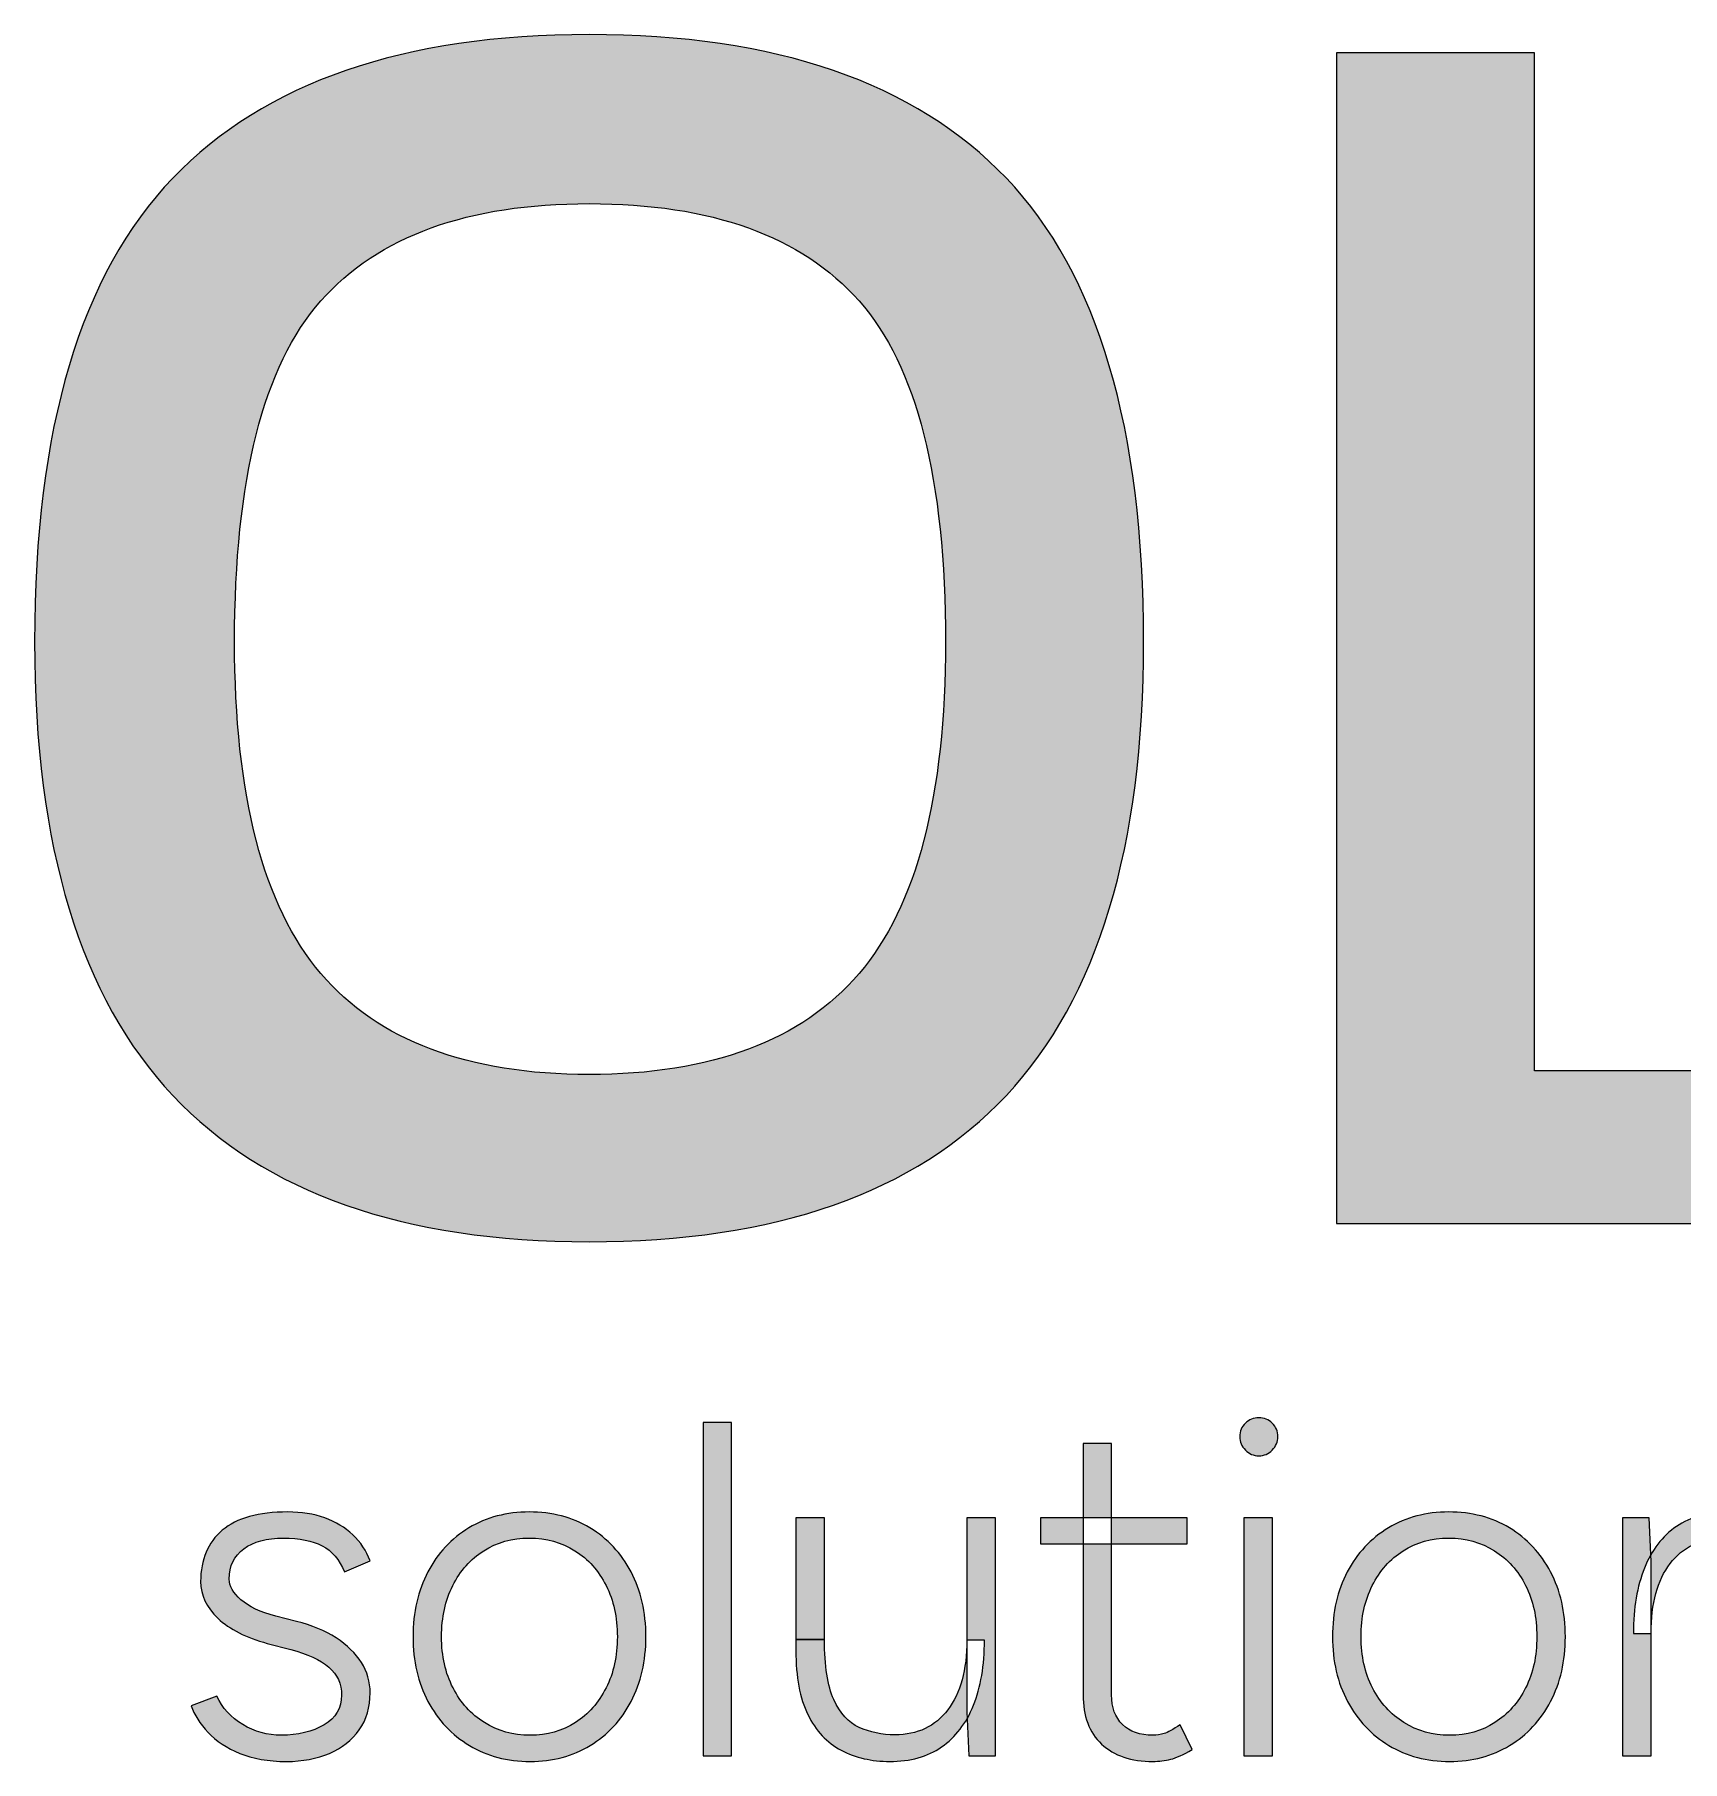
# Paper-space layout 'Layout1' of a CAD drawing. Header units: millimetres. Extents: x 0 to 1680, y -218 to 297.
# Drawn here: x 174.12 to 181.91, y 63.42 to 71.58 of the extents above; entities that cross this region are included whole.
import ezdxf
from ezdxf.enums import TextEntityAlignment as Align

# ---------------------------------------------------------------- set-up
doc = ezdxf.new("R2010")
doc.units = ezdxf.units.MM
doc.layers.add('Штамп$0$Слой 1', color=7, linetype='Continuous', lineweight=0)
doc.styles.get("Standard").update_dxf_attribs({"font": 'arial.ttf'})
doc.styles.add('Unecom', font='GOST2304A_0.ttf', dxfattribs={"height": 2.5})

# ---------------------------------------------------------------- blocks, each defined once
blk = doc.blocks.new('Штамп$0$Block_1')
at = {"layer": 'Штамп$0$Слой 1', "true_color": 0x383836, "transparency": 33554687}
h = blk.add_hatch(color=250, dxfattribs=at)
h.dxf.hatch_style = 2
edge = h.paths.add_edge_path()
edge.add_spline(control_points=[(2881.45, -561.2), (2895.58, -561.2), (2905.98, -557.31), (2912.63, -549.54), (2919.28, -541.77), (2922.61, -529), (2922.61, -511.22), (2922.61, -492.46), (2919.28, -479.33), (2912.63, -471.84), (2905.98, -464.35), (2895.58, -460.61), (2881.45, -460.61), (2867.44, -460.61), (2857.12, -464.35), (2850.47, -471.84), (2843.82, -479.33), (2840.5, -492.46), (2840.5, -511.22), (2840.5, -529), (2843.82, -541.77), (2850.47, -549.54), (2857.12, -557.31), (2867.44, -561.2), (2881.45, -561.2)], knot_values=[0, 0, 0, 0, 1, 1, 1, 2, 2, 2, 3, 3, 3, 4, 4, 4, 5, 5, 5, 6, 6, 6, 7, 7, 7, 8, 8, 8, 8], degree=3, periodic=0)
edge = h.paths.add_edge_path()
edge.add_spline(control_points=[(2881.45, -580.52), (2860.03, -580.52), (2843.99, -574.88), (2833.36, -563.61), (2822.71, -552.34), (2817.4, -534.88), (2817.4, -511.22), (2817.4, -486.58), (2822.71, -468.73), (2833.36, -457.67), (2843.99, -446.61), (2860.03, -441.08), (2881.45, -441.08), (2903, -441.08), (2919.07, -446.61), (2929.64, -457.67), (2940.21, -468.73), (2945.5, -486.58), (2945.5, -511.22), (2945.5, -534.88), (2940.21, -552.34), (2929.64, -563.61), (2919.07, -574.88), (2903, -580.52), (2881.45, -580.52)], knot_values=[0, 0, 0, 0, 1, 1, 1, 2, 2, 2, 3, 3, 3, 4, 4, 4, 5, 5, 5, 6, 6, 6, 7, 7, 7, 8, 8, 8, 8], degree=3, periodic=0)
h = blk.add_hatch(color=250, dxfattribs=at)
h.dxf.hatch_style = 2
edge = h.paths.add_edge_path()
edge.add_spline(control_points=[(2967.76, -578.42), (2967.76, -578.42), (2967.76, -443.18), (2967.76, -443.18), (2967.76, -443.18), (2990.65, -443.18), (2990.65, -443.18), (2990.65, -443.18), (2990.65, -560.78), (2990.65, -560.78), (2990.65, -560.78), (3059.95, -560.78), (3059.95, -560.78), (3059.95, -560.78), (3059.95, -578.42), (3059.95, -578.42), (3059.95, -578.42), (2967.76, -578.42), (2967.76, -578.42)], knot_values=[0, 0, 0, 0, 1, 1, 1, 2, 2, 2, 3, 3, 3, 4, 4, 4, 5, 5, 5, 6, 6, 6, 6], degree=3, periodic=0)
at = {"layer": 'Штамп$0$Слой 1'}
for points, knots in [([(2881.45, -580.52), (2860.03, -580.52), (2843.99, -574.88), (2833.36, -563.61), (2822.71, -552.34), (2817.4, -534.88), (2817.4, -511.22), (2817.4, -486.58), (2822.71, -468.73), (2833.36, -457.67), (2843.99, -446.61), (2860.03, -441.08), (2881.45, -441.08), (2903, -441.08), (2919.07, -446.61), (2929.64, -457.67), (2940.21, -468.73), (2945.5, -486.58), (2945.5, -511.22), (2945.5, -534.88), (2940.21, -552.34), (2929.64, -563.61), (2919.07, -574.88), (2903, -580.52), (2881.45, -580.52)], [0, 0, 0, 0, 1, 1, 1, 2, 2, 2, 3, 3, 3, 4, 4, 4, 5, 5, 5, 6, 6, 6, 7, 7, 7, 8, 8, 8, 8]), ([(2967.76, -578.42), (2967.76, -578.42), (2967.76, -443.18), (2967.76, -443.18), (2967.76, -443.18), (2990.65, -443.18), (2990.65, -443.18), (2990.65, -443.18), (2990.65, -560.78), (2990.65, -560.78), (2990.65, -560.78), (3059.95, -560.78), (3059.95, -560.78), (3059.95, -560.78), (3059.95, -578.42), (3059.95, -578.42), (3059.95, -578.42), (2967.76, -578.42), (2967.76, -578.42)], [0, 0, 0, 0, 1, 1, 1, 2, 2, 2, 3, 3, 3, 4, 4, 4, 5, 5, 5, 6, 6, 6, 6]), ([(2881.45, -561.2), (2895.58, -561.2), (2905.98, -557.31), (2912.63, -549.54), (2919.28, -541.77), (2922.61, -529), (2922.61, -511.22), (2922.61, -492.46), (2919.28, -479.33), (2912.63, -471.84), (2905.98, -464.35), (2895.58, -460.61), (2881.45, -460.61), (2867.44, -460.61), (2857.12, -464.35), (2850.47, -471.84), (2843.82, -479.33), (2840.5, -492.46), (2840.5, -511.22), (2840.5, -529), (2843.82, -541.77), (2850.47, -549.54), (2857.12, -557.31), (2867.44, -561.2), (2881.45, -561.2)], [0, 0, 0, 0, 1, 1, 1, 2, 2, 2, 3, 3, 3, 4, 4, 4, 5, 5, 5, 6, 6, 6, 7, 7, 7, 8, 8, 8, 8])]:
    blk.add_open_spline(points, degree=3, knots=knots, dxfattribs=at)
blk = doc.blocks.new('Штамп$0$Block_2')
at = {"layer": 'Штамп$0$Слой 1', "true_color": 0x383836, "transparency": 33554687}
h = blk.add_hatch(color=250, dxfattribs=at)
h.dxf.hatch_style = 2
edge = h.paths.add_edge_path()
edge.add_spline(control_points=[(2894.61, -639.89), (2894.61, -639.89), (2894.61, -601.39), (2894.61, -601.39), (2894.61, -601.39), (2897.91, -601.39), (2897.91, -601.39), (2897.91, -601.39), (2897.91, -639.89), (2897.91, -639.89), (2897.91, -639.89), (2894.61, -639.89), (2894.61, -639.89)], knot_values=[0, 0, 0, 0, 1, 1, 1, 2, 2, 2, 3, 3, 3, 4, 4, 4, 4], degree=3, periodic=0)
h = blk.add_hatch(color=250, dxfattribs=at)
h.dxf.hatch_style = 2
edge = h.paths.add_edge_path()
edge.add_spline(control_points=[(2957.08, -639.89), (2957.08, -639.89), (2957.08, -612.39), (2957.08, -612.39), (2957.08, -612.39), (2960.38, -612.39), (2960.38, -612.39), (2960.38, -612.39), (2960.38, -639.89), (2960.38, -639.89), (2960.38, -639.89), (2957.08, -639.89), (2957.08, -639.89)], knot_values=[0, 0, 0, 0, 1, 1, 1, 2, 2, 2, 3, 3, 3, 4, 4, 4, 4], degree=3, periodic=0)
edge = h.paths.add_edge_path()
edge.add_spline(control_points=[(2958.79, -605.24), (2958.2, -605.24), (2957.69, -605.02), (2957.25, -604.58), (2956.81, -604.14), (2956.59, -603.62), (2956.59, -603.04), (2956.59, -602.41), (2956.81, -601.89), (2957.25, -601.47), (2957.69, -601.05), (2958.2, -600.84), (2958.79, -600.84), (2959.41, -600.84), (2959.94, -601.05), (2960.36, -601.47), (2960.78, -601.89), (2960.99, -602.41), (2960.99, -603.04), (2960.99, -603.62), (2960.78, -604.14), (2960.36, -604.58), (2959.94, -605.02), (2959.41, -605.24), (2958.79, -605.24)], knot_values=[0, 0, 0, 0, 1, 1, 1, 2, 2, 2, 3, 3, 3, 4, 4, 4, 5, 5, 5, 6, 6, 6, 7, 7, 7, 8, 8, 8, 8], degree=3, periodic=0)
h = blk.add_hatch(color=250, dxfattribs=at)
h.dxf.hatch_style = 2
edge = h.paths.add_edge_path()
edge.add_spline(control_points=[(2946.58, -640.55), (2944.05, -640.55), (2942.07, -639.88), (2940.64, -638.54), (2939.21, -637.2), (2938.5, -635.3), (2938.5, -632.85), (2938.5, -632.85), (2938.5, -603.81), (2938.5, -603.81), (2938.5, -603.81), (2941.79, -603.81), (2941.79, -603.81), (2941.79, -603.81), (2941.79, -632.85), (2941.79, -632.85), (2941.79, -634.31), (2942.22, -635.46), (2943.06, -636.28), (2943.9, -637.11), (2945.08, -637.52), (2946.58, -637.52), (2947.02, -637.52), (2947.45, -637.46), (2947.87, -637.33), (2948.29, -637.2), (2948.91, -636.86), (2949.71, -636.31), (2949.71, -636.31), (2951.09, -639.17), (2951.09, -639.17), (2950.1, -639.76), (2949.27, -640.13), (2948.62, -640.3), (2947.96, -640.46), (2947.28, -640.55), (2946.58, -640.55)], knot_values=[0, 0, 0, 0, 1, 1, 1, 2, 2, 2, 3, 3, 3, 4, 4, 4, 5, 5, 5, 6, 6, 6, 7, 7, 7, 8, 8, 8, 9, 9, 9, 10, 10, 10, 11, 11, 11, 12, 12, 12, 12], degree=3, periodic=0)
edge = h.paths.add_edge_path()
edge.add_spline(control_points=[(2933.6, -615.41), (2933.6, -615.41), (2933.6, -612.39), (2933.6, -612.39), (2933.6, -612.39), (2950.54, -612.39), (2950.54, -612.39), (2950.54, -612.39), (2950.54, -615.41), (2950.54, -615.41), (2950.54, -615.41), (2933.6, -615.41), (2933.6, -615.41)], knot_values=[0, 0, 0, 0, 1, 1, 1, 2, 2, 2, 3, 3, 3, 4, 4, 4, 4], degree=3, periodic=0)
h = blk.add_hatch(color=250, dxfattribs=at)
h.dxf.hatch_style = 2
edge = h.paths.add_edge_path()
edge.add_spline(control_points=[(2846.48, -640.55), (2844.39, -640.55), (2842.6, -640.23), (2841.09, -639.61), (2839.59, -638.99), (2838.37, -638.18), (2837.44, -637.19), (2836.5, -636.2), (2835.85, -635.18), (2835.48, -634.11), (2835.48, -634.11), (2838.45, -633.01), (2838.45, -633.01), (2839.08, -634.37), (2840.07, -635.46), (2841.45, -636.28), (2842.82, -637.11), (2844.3, -637.52), (2845.88, -637.52), (2847.82, -637.52), (2849.47, -637.12), (2850.83, -636.31), (2852.18, -635.51), (2852.86, -634.37), (2852.86, -632.9), (2852.86, -631.58), (2852.37, -630.5), (2851.38, -629.66), (2850.39, -628.81), (2848.92, -628.14), (2846.98, -627.62), (2846.98, -627.62), (2844.28, -626.91), (2844.28, -626.91), (2841.83, -626.25), (2839.93, -625.28), (2838.59, -624.02), (2837.25, -622.75), (2836.58, -621.33), (2836.58, -619.76), (2836.58, -617.23), (2837.42, -615.26), (2839.08, -613.84), (2840.75, -612.43), (2843.27, -611.73), (2846.65, -611.73), (2848.22, -611.73), (2849.65, -611.96), (2850.91, -612.41), (2852.17, -612.87), (2853.26, -613.52), (2854.15, -614.37), (2855.05, -615.21), (2855.72, -616.22), (2856.16, -617.39), (2856.16, -617.39), (2853.19, -618.66), (2853.19, -618.66), (2852.61, -617.23), (2851.74, -616.22), (2850.61, -615.63), (2849.47, -615.05), (2847.99, -614.75), (2846.15, -614.75), (2844.21, -614.75), (2842.68, -615.16), (2841.56, -615.99), (2840.44, -616.81), (2839.88, -617.98), (2839.88, -619.48), (2839.88, -620.29), (2840.33, -621.09), (2841.23, -621.87), (2842.13, -622.66), (2843.48, -623.3), (2845.27, -623.77), (2845.27, -623.77), (2847.64, -624.38), (2847.64, -624.38), (2849.43, -624.82), (2850.96, -625.45), (2852.23, -626.27), (2853.49, -627.1), (2854.47, -628.04), (2855.15, -629.11), (2855.82, -630.17), (2856.16, -631.34), (2856.16, -632.63), (2856.16, -634.28), (2855.74, -635.7), (2854.9, -636.89), (2854.05, -638.08), (2852.91, -638.99), (2851.46, -639.61), (2850.01, -640.23), (2848.35, -640.55), (2846.48, -640.55)], knot_values=[0, 0, 0, 0, 1, 1, 1, 2, 2, 2, 3, 3, 3, 4, 4, 4, 5, 5, 5, 6, 6, 6, 7, 7, 7, 8, 8, 8, 9, 9, 9, 10, 10, 10, 11, 11, 11, 12, 12, 12, 13, 13, 13, 14, 14, 14, 15, 15, 15, 16, 16, 16, 17, 17, 17, 18, 18, 18, 19, 19, 19, 20, 20, 20, 21, 21, 21, 22, 22, 22, 23, 23, 23, 24, 24, 24, 25, 25, 25, 26, 26, 26, 27, 27, 27, 28, 28, 28, 29, 29, 29, 30, 30, 30, 31, 31, 31, 32, 32, 32, 32], degree=3, periodic=0)
h = blk.add_hatch(color=250, dxfattribs=at)
h.dxf.hatch_style = 2
edge = h.paths.add_edge_path()
edge.add_spline(control_points=[(2874.64, -637.52), (2876.62, -637.52), (2878.36, -637.04), (2879.87, -636.06), (2881.37, -635.09), (2882.55, -633.75), (2883.41, -632.05), (2884.28, -630.34), (2884.71, -628.37), (2884.71, -626.14), (2884.71, -623.9), (2884.28, -621.93), (2883.41, -620.23), (2882.55, -618.52), (2881.35, -617.18), (2879.81, -616.21), (2878.27, -615.24), (2876.51, -614.75), (2874.53, -614.75), (2872.55, -614.75), (2870.8, -615.24), (2869.28, -616.21), (2867.76, -617.18), (2866.57, -618.52), (2865.7, -620.23), (2864.84, -621.93), (2864.41, -623.9), (2864.41, -626.14), (2864.41, -628.37), (2864.85, -630.34), (2865.73, -632.05), (2866.61, -633.75), (2867.82, -635.09), (2869.36, -636.06), (2870.9, -637.04), (2872.66, -637.52), (2874.64, -637.52)], knot_values=[0, 0, 0, 0, 1, 1, 1, 2, 2, 2, 3, 3, 3, 4, 4, 4, 5, 5, 5, 6, 6, 6, 7, 7, 7, 8, 8, 8, 9, 9, 9, 10, 10, 10, 11, 11, 11, 12, 12, 12, 12], degree=3, periodic=0)
edge = h.paths.add_edge_path()
edge.add_spline(control_points=[(2874.64, -640.55), (2872, -640.55), (2869.66, -639.93), (2867.63, -638.7), (2865.59, -637.48), (2864, -635.78), (2862.84, -633.62), (2861.69, -631.45), (2861.11, -628.96), (2861.11, -626.14), (2861.11, -623.31), (2861.68, -620.82), (2862.82, -618.66), (2863.95, -616.49), (2865.54, -614.8), (2867.57, -613.57), (2869.61, -612.34), (2871.93, -611.73), (2874.53, -611.73), (2877.17, -611.73), (2879.51, -612.34), (2881.54, -613.57), (2883.58, -614.8), (2885.16, -616.49), (2886.3, -618.66), (2887.44, -620.82), (2888.01, -623.31), (2888.01, -626.14), (2888.01, -628.96), (2887.44, -631.45), (2886.3, -633.62), (2885.16, -635.78), (2883.59, -637.48), (2881.57, -638.7), (2879.55, -639.93), (2877.24, -640.55), (2874.64, -640.55)], knot_values=[0, 0, 0, 0, 1, 1, 1, 2, 2, 2, 3, 3, 3, 4, 4, 4, 5, 5, 5, 6, 6, 6, 7, 7, 7, 8, 8, 8, 9, 9, 9, 10, 10, 10, 11, 11, 11, 12, 12, 12, 12], degree=3, periodic=0)
h = blk.add_hatch(color=250, dxfattribs=at)
h.dxf.hatch_style = 2
edge = h.paths.add_edge_path()
edge.add_spline(control_points=[(2980.84, -637.52), (2982.82, -637.52), (2984.56, -637.04), (2986.07, -636.06), (2987.57, -635.09), (2988.75, -633.75), (2989.62, -632.05), (2990.48, -630.34), (2990.91, -628.37), (2990.91, -626.14), (2990.91, -623.9), (2990.48, -621.93), (2989.62, -620.23), (2988.75, -618.52), (2987.55, -617.18), (2986.01, -616.21), (2984.47, -615.24), (2982.71, -614.75), (2980.73, -614.75), (2978.75, -614.75), (2977, -615.24), (2975.48, -616.21), (2973.96, -617.18), (2972.77, -618.52), (2971.91, -620.23), (2971.04, -621.93), (2970.61, -623.9), (2970.61, -626.14), (2970.61, -628.37), (2971.05, -630.34), (2971.93, -632.05), (2972.81, -633.75), (2974.02, -635.09), (2975.56, -636.06), (2977.1, -637.04), (2978.86, -637.52), (2980.84, -637.52)], knot_values=[0, 0, 0, 0, 1, 1, 1, 2, 2, 2, 3, 3, 3, 4, 4, 4, 5, 5, 5, 6, 6, 6, 7, 7, 7, 8, 8, 8, 9, 9, 9, 10, 10, 10, 11, 11, 11, 12, 12, 12, 12], degree=3, periodic=0)
edge = h.paths.add_edge_path()
edge.add_spline(control_points=[(2980.84, -640.55), (2978.2, -640.55), (2975.87, -639.93), (2973.83, -638.7), (2971.8, -637.48), (2970.2, -635.78), (2969.05, -633.62), (2967.89, -631.45), (2967.31, -628.96), (2967.31, -626.14), (2967.31, -623.31), (2967.88, -620.82), (2969.02, -618.66), (2970.15, -616.49), (2971.74, -614.8), (2973.78, -613.57), (2975.81, -612.34), (2978.13, -611.73), (2980.73, -611.73), (2983.37, -611.73), (2985.71, -612.34), (2987.75, -613.57), (2989.78, -614.8), (2991.37, -616.49), (2992.5, -618.66), (2993.64, -620.82), (2994.21, -623.31), (2994.21, -626.14), (2994.21, -628.96), (2993.64, -631.45), (2992.5, -633.62), (2991.37, -635.78), (2989.79, -637.48), (2987.77, -638.7), (2985.76, -639.93), (2983.45, -640.55), (2980.84, -640.55)], knot_values=[0, 0, 0, 0, 1, 1, 1, 2, 2, 2, 3, 3, 3, 4, 4, 4, 5, 5, 5, 6, 6, 6, 7, 7, 7, 8, 8, 8, 9, 9, 9, 10, 10, 10, 11, 11, 11, 12, 12, 12, 12], degree=3, periodic=0)
h = blk.add_hatch(color=250, dxfattribs=at)
h.dxf.hatch_style = 2
edge = h.paths.add_edge_path()
edge.add_spline(control_points=[(3020.55, -639.89), (3020.55, -639.89), (3020.55, -625.81), (3020.55, -625.81), (3020.55, -625.81), (3023.85, -625.81), (3023.85, -625.81), (3023.85, -625.81), (3023.85, -639.89), (3023.85, -639.89), (3023.85, -639.89), (3020.55, -639.89), (3020.55, -639.89)], knot_values=[0, 0, 0, 0, 1, 1, 1, 2, 2, 2, 3, 3, 3, 4, 4, 4, 4], degree=3, periodic=0)
edge = h.paths.add_edge_path()
edge.add_spline(control_points=[(3020.55, -625.81), (3020.55, -622.76), (3020.2, -620.45), (3019.48, -618.88), (3018.77, -617.3), (3017.79, -616.23), (3016.57, -615.66), (3015.34, -615.09), (3013.95, -614.81), (3012.41, -614.81), (3009.81, -614.81), (3007.77, -615.77), (3006.31, -617.69), (3004.84, -619.62), (3004.11, -622.31), (3004.11, -625.75), (3004.11, -625.75), (3002.07, -625.75), (3002.07, -625.75), (3002.07, -622.82), (3002.49, -620.31), (3003.34, -618.22), (3004.18, -616.13), (3005.42, -614.52), (3007.05, -613.4), (3008.68, -612.29), (3010.67, -611.73), (3013.02, -611.73), (3015.14, -611.73), (3017.02, -612.16), (3018.66, -613.02), (3020.29, -613.88), (3021.57, -615.25), (3022.51, -617.12), (3023.44, -618.99), (3023.89, -621.46), (3023.85, -624.54), (3023.85, -624.54), (3023.85, -625.81), (3023.85, -625.81), (3023.85, -625.81), (3020.55, -625.81), (3020.55, -625.81)], knot_values=[0, 0, 0, 0, 1, 1, 1, 2, 2, 2, 3, 3, 3, 4, 4, 4, 5, 5, 5, 6, 6, 6, 7, 7, 7, 8, 8, 8, 9, 9, 9, 10, 10, 10, 11, 11, 11, 12, 12, 12, 13, 13, 13, 14, 14, 14, 14], degree=3, periodic=0)
edge = h.paths.add_edge_path()
edge.add_spline(control_points=[(3000.81, -639.89), (3000.81, -639.89), (3000.81, -612.39), (3000.81, -612.39), (3000.81, -612.39), (3003.89, -612.39), (3003.89, -612.39), (3003.89, -612.39), (3004.11, -617.45), (3004.11, -617.45), (3004.11, -617.45), (3004.11, -639.89), (3004.11, -639.89), (3004.11, -639.89), (3000.81, -639.89), (3000.81, -639.89)], knot_values=[0, 0, 0, 0, 1, 1, 1, 2, 2, 2, 3, 3, 3, 4, 4, 4, 5, 5, 5, 5], degree=3, periodic=0)
h = blk.add_hatch(color=250, dxfattribs=at)
h.dxf.hatch_style = 2
edge = h.paths.add_edge_path()
edge.add_spline(control_points=[(2925.3, -639.89), (2925.3, -639.89), (2925.08, -634.83), (2925.08, -634.83), (2925.08, -634.83), (2925.08, -612.39), (2925.08, -612.39), (2925.08, -612.39), (2928.38, -612.39), (2928.38, -612.39), (2928.38, -612.39), (2928.38, -639.89), (2928.38, -639.89), (2928.38, -639.89), (2925.3, -639.89), (2925.3, -639.89)], knot_values=[0, 0, 0, 0, 1, 1, 1, 2, 2, 2, 3, 3, 3, 4, 4, 4, 5, 5, 5, 5], degree=3, periodic=0)
edge = h.paths.add_edge_path()
edge.add_spline(control_points=[(2908.63, -626.47), (2908.63, -629.51), (2908.99, -631.82), (2909.7, -633.4), (2910.42, -634.97), (2911.4, -636.05), (2912.65, -636.61), (2913.89, -637.18), (2915.27, -637.47), (2916.77, -637.47), (2919.37, -637.47), (2921.41, -636.5), (2922.88, -634.58), (2924.34, -632.65), (2925.08, -629.97), (2925.08, -626.52), (2925.08, -626.52), (2927.11, -626.52), (2927.11, -626.52), (2927.11, -629.46), (2926.69, -631.97), (2925.85, -634.06), (2925, -636.15), (2923.77, -637.75), (2922.16, -638.87), (2920.55, -639.99), (2918.55, -640.55), (2916.17, -640.55), (2914.08, -640.55), (2912.21, -640.12), (2910.56, -639.25), (2908.91, -638.39), (2907.62, -637.02), (2906.71, -635.13), (2905.79, -633.24), (2905.33, -630.78), (2905.33, -627.73), (2905.33, -627.73), (2905.33, -626.47), (2905.33, -626.47), (2905.33, -626.47), (2908.63, -626.47), (2908.63, -626.47)], knot_values=[0, 0, 0, 0, 1, 1, 1, 2, 2, 2, 3, 3, 3, 4, 4, 4, 5, 5, 5, 6, 6, 6, 7, 7, 7, 8, 8, 8, 9, 9, 9, 10, 10, 10, 11, 11, 11, 12, 12, 12, 13, 13, 13, 14, 14, 14, 14], degree=3, periodic=0)
edge = h.paths.add_edge_path()
edge.add_spline(control_points=[(2905.33, -626.47), (2905.33, -626.47), (2905.33, -612.39), (2905.33, -612.39), (2905.33, -612.39), (2908.63, -612.39), (2908.63, -612.39), (2908.63, -612.39), (2908.63, -626.47), (2908.63, -626.47), (2908.63, -626.47), (2905.33, -626.47), (2905.33, -626.47)], knot_values=[0, 0, 0, 0, 1, 1, 1, 2, 2, 2, 3, 3, 3, 4, 4, 4, 4], degree=3, periodic=0)
at = {"layer": 'Штамп$0$Слой 1'}
for points, knots in [([(2894.61, -639.89), (2894.61, -639.89), (2894.61, -601.39), (2894.61, -601.39), (2894.61, -601.39), (2897.91, -601.39), (2897.91, -601.39), (2897.91, -601.39), (2897.91, -639.89), (2897.91, -639.89), (2897.91, -639.89), (2894.61, -639.89), (2894.61, -639.89)], [0, 0, 0, 0, 1, 1, 1, 2, 2, 2, 3, 3, 3, 4, 4, 4, 4]), ([(2958.79, -605.24), (2958.2, -605.24), (2957.69, -605.02), (2957.25, -604.58), (2956.81, -604.14), (2956.59, -603.62), (2956.59, -603.04), (2956.59, -602.41), (2956.81, -601.89), (2957.25, -601.47), (2957.69, -601.05), (2958.2, -600.84), (2958.79, -600.84), (2959.41, -600.84), (2959.94, -601.05), (2960.36, -601.47), (2960.78, -601.89), (2960.99, -602.41), (2960.99, -603.04), (2960.99, -603.62), (2960.78, -604.14), (2960.36, -604.58), (2959.94, -605.02), (2959.41, -605.24), (2958.79, -605.24)], [0, 0, 0, 0, 1, 1, 1, 2, 2, 2, 3, 3, 3, 4, 4, 4, 5, 5, 5, 6, 6, 6, 7, 7, 7, 8, 8, 8, 8]), ([(2946.58, -640.55), (2944.05, -640.55), (2942.07, -639.88), (2940.64, -638.54), (2939.21, -637.2), (2938.5, -635.3), (2938.5, -632.85), (2938.5, -632.85), (2938.5, -603.81), (2938.5, -603.81), (2938.5, -603.81), (2941.79, -603.81), (2941.79, -603.81), (2941.79, -603.81), (2941.79, -632.85), (2941.79, -632.85), (2941.79, -634.31), (2942.22, -635.46), (2943.06, -636.28), (2943.9, -637.11), (2945.08, -637.52), (2946.58, -637.52), (2947.02, -637.52), (2947.45, -637.46), (2947.87, -637.33), (2948.29, -637.2), (2948.91, -636.86), (2949.71, -636.31), (2949.71, -636.31), (2951.09, -639.17), (2951.09, -639.17), (2950.1, -639.76), (2949.27, -640.13), (2948.62, -640.3), (2947.96, -640.46), (2947.28, -640.55), (2946.58, -640.55)], [0, 0, 0, 0, 1, 1, 1, 2, 2, 2, 3, 3, 3, 4, 4, 4, 5, 5, 5, 6, 6, 6, 7, 7, 7, 8, 8, 8, 9, 9, 9, 10, 10, 10, 11, 11, 11, 12, 12, 12, 12]), ([(2846.48, -640.55), (2844.39, -640.55), (2842.6, -640.23), (2841.09, -639.61), (2839.59, -638.99), (2838.37, -638.18), (2837.44, -637.19), (2836.5, -636.2), (2835.85, -635.18), (2835.48, -634.11), (2835.48, -634.11), (2838.45, -633.01), (2838.45, -633.01), (2839.08, -634.37), (2840.07, -635.46), (2841.45, -636.28), (2842.82, -637.11), (2844.3, -637.52), (2845.88, -637.52), (2847.82, -637.52), (2849.47, -637.12), (2850.83, -636.31), (2852.18, -635.51), (2852.86, -634.37), (2852.86, -632.9), (2852.86, -631.58), (2852.37, -630.5), (2851.38, -629.66), (2850.39, -628.81), (2848.92, -628.14), (2846.98, -627.62), (2846.98, -627.62), (2844.28, -626.91), (2844.28, -626.91), (2841.83, -626.25), (2839.93, -625.28), (2838.59, -624.02), (2837.25, -622.75), (2836.58, -621.33), (2836.58, -619.76), (2836.58, -617.23), (2837.42, -615.26), (2839.08, -613.84), (2840.75, -612.43), (2843.27, -611.73), (2846.65, -611.73), (2848.22, -611.73), (2849.65, -611.96), (2850.91, -612.41), (2852.17, -612.87), (2853.26, -613.52), (2854.15, -614.37), (2855.05, -615.21), (2855.72, -616.22), (2856.16, -617.39), (2856.16, -617.39), (2853.19, -618.66), (2853.19, -618.66), (2852.61, -617.23), (2851.74, -616.22), (2850.61, -615.63), (2849.47, -615.05), (2847.99, -614.75), (2846.15, -614.75), (2844.21, -614.75), (2842.68, -615.16), (2841.56, -615.99), (2840.44, -616.81), (2839.88, -617.98), (2839.88, -619.48), (2839.88, -620.29), (2840.33, -621.09), (2841.23, -621.87), (2842.13, -622.66), (2843.48, -623.3), (2845.27, -623.77), (2845.27, -623.77), (2847.64, -624.38), (2847.64, -624.38), (2849.43, -624.82), (2850.96, -625.45), (2852.23, -626.27), (2853.49, -627.1), (2854.47, -628.04), (2855.15, -629.11), (2855.82, -630.17), (2856.16, -631.34), (2856.16, -632.63), (2856.16, -634.28), (2855.74, -635.7), (2854.9, -636.89), (2854.05, -638.08), (2852.91, -638.99), (2851.46, -639.61), (2850.01, -640.23), (2848.35, -640.55), (2846.48, -640.55)], [0, 0, 0, 0, 1, 1, 1, 2, 2, 2, 3, 3, 3, 4, 4, 4, 5, 5, 5, 6, 6, 6, 7, 7, 7, 8, 8, 8, 9, 9, 9, 10, 10, 10, 11, 11, 11, 12, 12, 12, 13, 13, 13, 14, 14, 14, 15, 15, 15, 16, 16, 16, 17, 17, 17, 18, 18, 18, 19, 19, 19, 20, 20, 20, 21, 21, 21, 22, 22, 22, 23, 23, 23, 24, 24, 24, 25, 25, 25, 26, 26, 26, 27, 27, 27, 28, 28, 28, 29, 29, 29, 30, 30, 30, 31, 31, 31, 32, 32, 32, 32]), ([(2874.64, -640.55), (2872, -640.55), (2869.66, -639.93), (2867.63, -638.7), (2865.59, -637.48), (2864, -635.78), (2862.84, -633.62), (2861.69, -631.45), (2861.11, -628.96), (2861.11, -626.14), (2861.11, -623.31), (2861.68, -620.82), (2862.82, -618.66), (2863.95, -616.49), (2865.54, -614.8), (2867.57, -613.57), (2869.61, -612.34), (2871.93, -611.73), (2874.53, -611.73), (2877.17, -611.73), (2879.51, -612.34), (2881.54, -613.57), (2883.58, -614.8), (2885.16, -616.49), (2886.3, -618.66), (2887.44, -620.82), (2888.01, -623.31), (2888.01, -626.14), (2888.01, -628.96), (2887.44, -631.45), (2886.3, -633.62), (2885.16, -635.78), (2883.59, -637.48), (2881.57, -638.7), (2879.55, -639.93), (2877.24, -640.55), (2874.64, -640.55)], [0, 0, 0, 0, 1, 1, 1, 2, 2, 2, 3, 3, 3, 4, 4, 4, 5, 5, 5, 6, 6, 6, 7, 7, 7, 8, 8, 8, 9, 9, 9, 10, 10, 10, 11, 11, 11, 12, 12, 12, 12]), ([(2980.84, -640.55), (2978.2, -640.55), (2975.87, -639.93), (2973.83, -638.7), (2971.8, -637.48), (2970.2, -635.78), (2969.05, -633.62), (2967.89, -631.45), (2967.31, -628.96), (2967.31, -626.14), (2967.31, -623.31), (2967.88, -620.82), (2969.02, -618.66), (2970.15, -616.49), (2971.74, -614.8), (2973.78, -613.57), (2975.81, -612.34), (2978.13, -611.73), (2980.73, -611.73), (2983.37, -611.73), (2985.71, -612.34), (2987.75, -613.57), (2989.78, -614.8), (2991.37, -616.49), (2992.5, -618.66), (2993.64, -620.82), (2994.21, -623.31), (2994.21, -626.14), (2994.21, -628.96), (2993.64, -631.45), (2992.5, -633.62), (2991.37, -635.78), (2989.79, -637.48), (2987.77, -638.7), (2985.76, -639.93), (2983.45, -640.55), (2980.84, -640.55)], [0, 0, 0, 0, 1, 1, 1, 2, 2, 2, 3, 3, 3, 4, 4, 4, 5, 5, 5, 6, 6, 6, 7, 7, 7, 8, 8, 8, 9, 9, 9, 10, 10, 10, 11, 11, 11, 12, 12, 12, 12]), ([(3020.55, -625.81), (3020.55, -622.76), (3020.2, -620.45), (3019.48, -618.88), (3018.77, -617.3), (3017.79, -616.23), (3016.57, -615.66), (3015.34, -615.09), (3013.95, -614.81), (3012.41, -614.81), (3009.81, -614.81), (3007.77, -615.77), (3006.31, -617.69), (3004.84, -619.62), (3004.11, -622.31), (3004.11, -625.75), (3004.11, -625.75), (3002.07, -625.75), (3002.07, -625.75), (3002.07, -622.82), (3002.49, -620.31), (3003.34, -618.22), (3004.18, -616.13), (3005.42, -614.52), (3007.05, -613.4), (3008.68, -612.29), (3010.67, -611.73), (3013.02, -611.73), (3015.14, -611.73), (3017.02, -612.16), (3018.66, -613.02), (3020.29, -613.88), (3021.57, -615.25), (3022.51, -617.12), (3023.44, -618.99), (3023.89, -621.46), (3023.85, -624.54), (3023.85, -624.54), (3023.85, -625.81), (3023.85, -625.81), (3023.85, -625.81), (3020.55, -625.81), (3020.55, -625.81)], [0, 0, 0, 0, 1, 1, 1, 2, 2, 2, 3, 3, 3, 4, 4, 4, 5, 5, 5, 6, 6, 6, 7, 7, 7, 8, 8, 8, 9, 9, 9, 10, 10, 10, 11, 11, 11, 12, 12, 12, 13, 13, 13, 14, 14, 14, 14]), ([(2905.33, -626.47), (2905.33, -626.47), (2905.33, -612.39), (2905.33, -612.39), (2905.33, -612.39), (2908.63, -612.39), (2908.63, -612.39), (2908.63, -612.39), (2908.63, -626.47), (2908.63, -626.47), (2908.63, -626.47), (2905.33, -626.47), (2905.33, -626.47)], [0, 0, 0, 0, 1, 1, 1, 2, 2, 2, 3, 3, 3, 4, 4, 4, 4]), ([(2925.3, -639.89), (2925.3, -639.89), (2925.08, -634.83), (2925.08, -634.83), (2925.08, -634.83), (2925.08, -612.39), (2925.08, -612.39), (2925.08, -612.39), (2928.38, -612.39), (2928.38, -612.39), (2928.38, -612.39), (2928.38, -639.89), (2928.38, -639.89), (2928.38, -639.89), (2925.3, -639.89), (2925.3, -639.89)], [0, 0, 0, 0, 1, 1, 1, 2, 2, 2, 3, 3, 3, 4, 4, 4, 5, 5, 5, 5]), ([(2933.6, -615.41), (2933.6, -615.41), (2933.6, -612.39), (2933.6, -612.39), (2933.6, -612.39), (2950.54, -612.39), (2950.54, -612.39), (2950.54, -612.39), (2950.54, -615.41), (2950.54, -615.41), (2950.54, -615.41), (2933.6, -615.41), (2933.6, -615.41)], [0, 0, 0, 0, 1, 1, 1, 2, 2, 2, 3, 3, 3, 4, 4, 4, 4]), ([(2957.08, -639.89), (2957.08, -639.89), (2957.08, -612.39), (2957.08, -612.39), (2957.08, -612.39), (2960.38, -612.39), (2960.38, -612.39), (2960.38, -612.39), (2960.38, -639.89), (2960.38, -639.89), (2960.38, -639.89), (2957.08, -639.89), (2957.08, -639.89)], [0, 0, 0, 0, 1, 1, 1, 2, 2, 2, 3, 3, 3, 4, 4, 4, 4]), ([(3000.81, -639.89), (3000.81, -639.89), (3000.81, -612.39), (3000.81, -612.39), (3000.81, -612.39), (3003.89, -612.39), (3003.89, -612.39), (3003.89, -612.39), (3004.11, -617.45), (3004.11, -617.45), (3004.11, -617.45), (3004.11, -639.89), (3004.11, -639.89), (3004.11, -639.89), (3000.81, -639.89), (3000.81, -639.89)], [0, 0, 0, 0, 1, 1, 1, 2, 2, 2, 3, 3, 3, 4, 4, 4, 5, 5, 5, 5]), ([(2874.64, -637.52), (2876.62, -637.52), (2878.36, -637.04), (2879.87, -636.06), (2881.37, -635.09), (2882.55, -633.75), (2883.41, -632.05), (2884.28, -630.34), (2884.71, -628.37), (2884.71, -626.14), (2884.71, -623.9), (2884.28, -621.93), (2883.41, -620.23), (2882.55, -618.52), (2881.35, -617.18), (2879.81, -616.21), (2878.27, -615.24), (2876.51, -614.75), (2874.53, -614.75), (2872.55, -614.75), (2870.8, -615.24), (2869.28, -616.21), (2867.76, -617.18), (2866.57, -618.52), (2865.7, -620.23), (2864.84, -621.93), (2864.41, -623.9), (2864.41, -626.14), (2864.41, -628.37), (2864.85, -630.34), (2865.73, -632.05), (2866.61, -633.75), (2867.82, -635.09), (2869.36, -636.06), (2870.9, -637.04), (2872.66, -637.52), (2874.64, -637.52)], [0, 0, 0, 0, 1, 1, 1, 2, 2, 2, 3, 3, 3, 4, 4, 4, 5, 5, 5, 6, 6, 6, 7, 7, 7, 8, 8, 8, 9, 9, 9, 10, 10, 10, 11, 11, 11, 12, 12, 12, 12]), ([(2980.84, -637.52), (2982.82, -637.52), (2984.56, -637.04), (2986.07, -636.06), (2987.57, -635.09), (2988.75, -633.75), (2989.62, -632.05), (2990.48, -630.34), (2990.91, -628.37), (2990.91, -626.14), (2990.91, -623.9), (2990.48, -621.93), (2989.62, -620.23), (2988.75, -618.52), (2987.55, -617.18), (2986.01, -616.21), (2984.47, -615.24), (2982.71, -614.75), (2980.73, -614.75), (2978.75, -614.75), (2977, -615.24), (2975.48, -616.21), (2973.96, -617.18), (2972.77, -618.52), (2971.91, -620.23), (2971.04, -621.93), (2970.61, -623.9), (2970.61, -626.14), (2970.61, -628.37), (2971.05, -630.34), (2971.93, -632.05), (2972.81, -633.75), (2974.02, -635.09), (2975.56, -636.06), (2977.1, -637.04), (2978.86, -637.52), (2980.84, -637.52)], [0, 0, 0, 0, 1, 1, 1, 2, 2, 2, 3, 3, 3, 4, 4, 4, 5, 5, 5, 6, 6, 6, 7, 7, 7, 8, 8, 8, 9, 9, 9, 10, 10, 10, 11, 11, 11, 12, 12, 12, 12]), ([(2908.63, -626.47), (2908.63, -629.51), (2908.99, -631.82), (2909.7, -633.4), (2910.42, -634.97), (2911.4, -636.05), (2912.65, -636.61), (2913.89, -637.18), (2915.27, -637.47), (2916.77, -637.47), (2919.37, -637.47), (2921.41, -636.5), (2922.88, -634.58), (2924.34, -632.65), (2925.08, -629.97), (2925.08, -626.52), (2925.08, -626.52), (2927.11, -626.52), (2927.11, -626.52), (2927.11, -629.46), (2926.69, -631.97), (2925.85, -634.06), (2925, -636.15), (2923.77, -637.75), (2922.16, -638.87), (2920.55, -639.99), (2918.55, -640.55), (2916.17, -640.55), (2914.08, -640.55), (2912.21, -640.12), (2910.56, -639.25), (2908.91, -638.39), (2907.62, -637.02), (2906.71, -635.13), (2905.79, -633.24), (2905.33, -630.78), (2905.33, -627.73), (2905.33, -627.73), (2905.33, -626.47), (2905.33, -626.47), (2905.33, -626.47), (2908.63, -626.47), (2908.63, -626.47)], [0, 0, 0, 0, 1, 1, 1, 2, 2, 2, 3, 3, 3, 4, 4, 4, 5, 5, 5, 6, 6, 6, 7, 7, 7, 8, 8, 8, 9, 9, 9, 10, 10, 10, 11, 11, 11, 12, 12, 12, 13, 13, 13, 14, 14, 14, 14])]:
    blk.add_open_spline(points, degree=3, knots=knots, dxfattribs=at)
blk = doc.blocks.new('Штамп$0$Block_0')
at = {"layer": 'Штамп$0$Слой 1'}
for name in ['Штамп$0$Block_1', 'Штамп$0$Block_2']:
    blk.add_blockref(name, (0, 0), dxfattribs=at)
blk = doc.blocks.new('Штамп$0$SLD-LOGo_v2')
at = {"layer": 'Штамп$0$Слой 1'}
blk.add_blockref('Штамп$0$Block_0', (52866.5, -360.73), dxfattribs=at)
blk = doc.blocks.new('Штамп$0$нпкепука')
at = {"xscale": 0.04091723684496366, "yscale": 0.04091723684496366, "zscale": 0.04091723684496366}
blk.add_blockref('Штамп$0$SLD-LOGo_v2', (-1125.3102, 104.3865), dxfattribs=at)
blk = doc.blocks.new('Штамп')
blk.add_blockref('Штамп$0$нпкепука', (-999, -5))
blk = doc.blocks.new('*U20')
blk.add_blockref('Штамп', (20, 5))
at = {"style": 'Unecom'}
blk.add_attdef('ЛИСТ_№', text='', height=2.5, dxfattribs=at).set_placement((177.5, 25), align=Align.MIDDLE_CENTER)
blk.add_attdef('КОЛ-ВО_ЛИСТОВ', text='', height=2.5, dxfattribs=at).set_placement((194.7107, 23.6874), align=Align.CENTER)
at = {"lineweight": 30, "flags": 104}
blk.add_attdef('ОПИСАНИЕ_ЛИСТА', text='', height=2.5, dxfattribs=at).set_placement((119.9256, 12.5273), align=Align.MIDDLE_CENTER)
at = {"style": 'Unecom', "flags": 8}
blk.add_attdef('ФОРМАТ_БУМАГИ', (169.3796, 1.2894), '', height=2.5, dxfattribs=at)

psp = doc.layouts.get("Layout1")

# ---------------------------------------------------------------- block references
psp.add_blockref('*U20', (0, 0))

doc.saveas('drawing.dxf')
